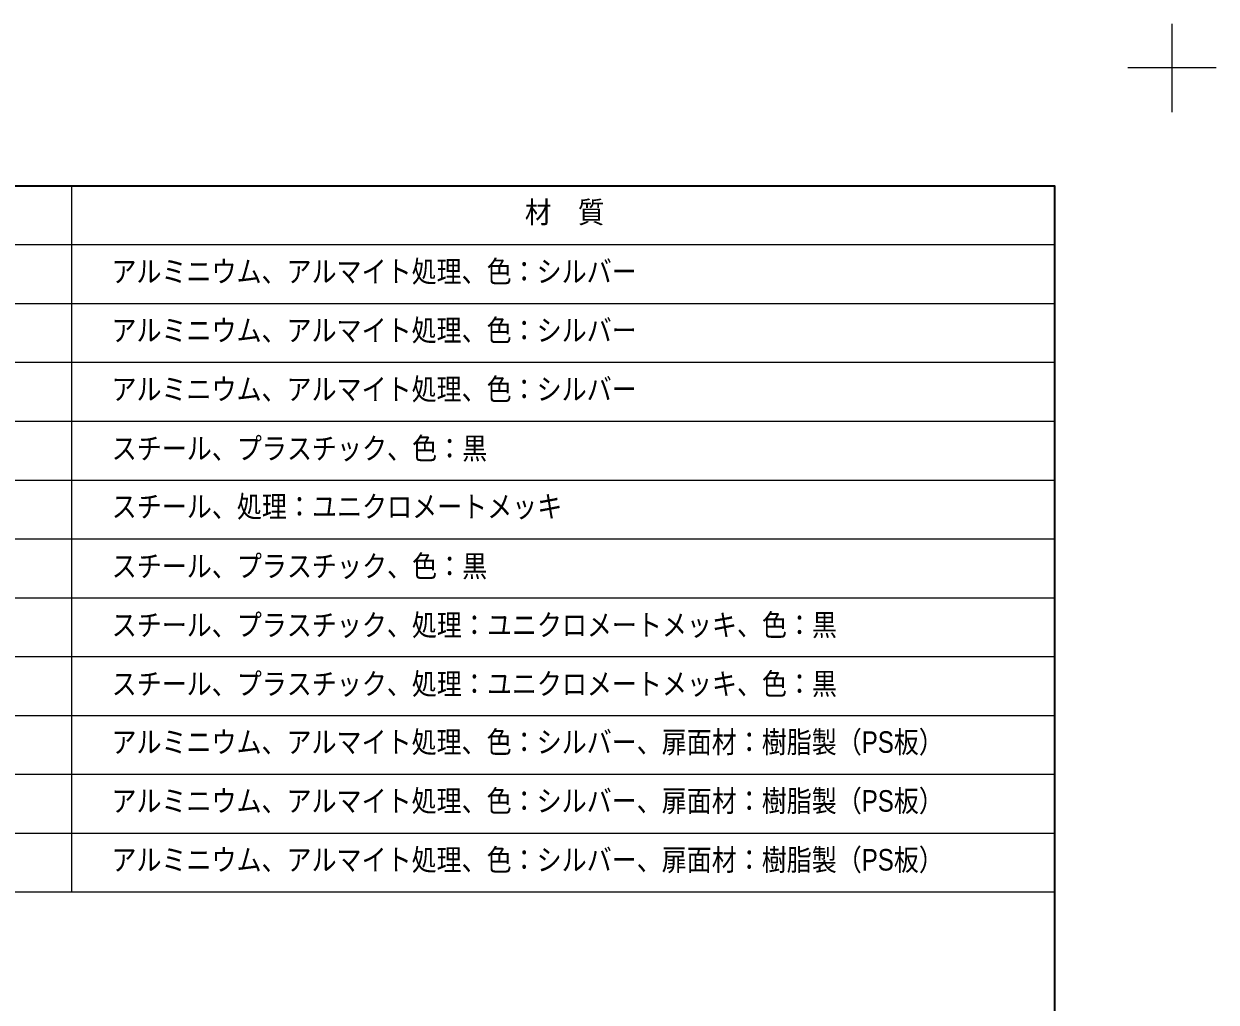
# Model space of a CAD drawing. Units: millimetres, scale not verified. Extents: x -6062 to 6062, y -3045 to 3045.
# Drawn here: x 461 to 2488, y 1383 to 3045 of the extents above; entities that cross this region are included whole.
import ezdxf
from ezdxf.enums import TextEntityAlignment as Align

# ---------------------------------------------------------------- set-up
doc = ezdxf.new("R2010")
doc.units = ezdxf.units.MM
doc.header["$LTSCALE"] = 20
doc.layers.add('0-0_1図面枠', color=7, linetype='Continuous', lineweight=20)
doc.styles.add('ＭＳ Ｐゴシック', font='')
doc.styles.get('ＭＳ Ｐゴシック').set_extended_font_data('MS PGothic')

# ---------------------------------------------------------------- blocks, each defined once
blk = doc.blocks.new('グループ')
at = {"layer": '0-0_1図面枠', "lineweight": 15}
for p, q in [((84000, 57900), (84000, 60900)), ((85500, 59400), (82500, 59400))]:
    blk.add_line(p, q, dxfattribs=at)
blk = doc.blocks.new('グループ-2')
at = {"layer": '0-0_1図面枠', "lineweight": 35}
blk.add_lwpolyline([(-80000, 55400), (80000, 55400), (80000, -55400), (-80000, -55400)], close=True, dxfattribs=at)
blk = doc.blocks.new('図面枠')
at = {"layer": '0-0_1図面枠'}
for name in ['グループ', 'グループ-2']:
    blk.add_blockref(name, (0, 0), dxfattribs=at)
blk = doc.blocks.new('グループ-77')
at = {"layer": '0-0_1図面枠', "lineweight": 15}
for p, q in [((46600, 55400), (46600, 31400)), ((18700, 53400), (80000, 53400)), ((18700, 51400), (80000, 51400)), ((18700, 49400), (80000, 49400)), ((18700, 47400), (80000, 47400)), ((18700, 45400), (80000, 45400)), ((18700, 43400), (80000, 43400)), ((18700, 41400), (80000, 41400)), ((18700, 39400), (80000, 39400)), ((18700, 37400), (80000, 37400)), ((18700, 35400), (80000, 35400)), ((18700, 33400), (80000, 33400))]:
    blk.add_line(p, q, dxfattribs=at)
blk.add_lwpolyline([(18700, 55400), (80000, 55400), (80000, 31400), (18700, 31400)], close=True, dxfattribs=at)

msp = doc.modelspace()

# ---------------------------------------------------------------- block references
at = {"layer": '0-0_1図面枠', "xscale": 0.05, "yscale": 0.05}
for name in ['図面枠', 'グループ-77']:
    msp.add_blockref(name, (-1787.5, 0), dxfattribs=at)

# ---------------------------------------------------------------- texts
at = {"layer": '0-0_1図面枠', "style": 'ＭＳ Ｐゴシック'}
for s, height, width, p in [('材\u3000質', 36.66, 0.9, (1312.76, 2695.64)), ('アルミニウム、アルマイト処理、色：シルバー', 36.66, 0.85, (610.2, 2594.98)), ('アルミニウム、アルマイト処理、色：シルバー', 36.66, 0.85, (610.2, 2494.98)), ('アルミニウム、アルマイト処理、色：シルバー', 36.66, 0.85, (610.2, 2394.98)), ('スチール、プラスチック、色：黒', 36.69, 0.85, (610.57, 2294.31)), ('スチール、処理：ユニクロメートメッキ', 36.69, 0.85, (610.57, 2195.56)), ('スチール、プラスチック、色：黒', 36.69, 0.85, (610.57, 2094.31)), ('スチール、プラスチック、処理：ユニクロメートメッキ、色：黒', 36.66, 0.85, (610.57, 1994.31)), ('スチール、プラスチック、処理：ユニクロメートメッキ、色：黒', 36.66, 0.85, (610.57, 1894.31)), ('アルミニウム、アルマイト処理、色：シルバー、扉面材：樹脂製（PS板）', 36.66, 0.85, (610.2, 1795.47)), ('アルミニウム、アルマイト処理、色：シルバー、扉面材：樹脂製（PS板）', 36.66, 0.85, (610.2, 1695.47)), ('アルミニウム、アルマイト処理、色：シルバー、扉面材：樹脂製（PS板）', 36.66, 0.85, (610.2, 1595.47))]:
    msp.add_text(s, height=height, dxfattribs=dict(at, width=width)).set_placement(p, align=Align.BOTTOM_LEFT)

doc.saveas('drawing.dxf')
